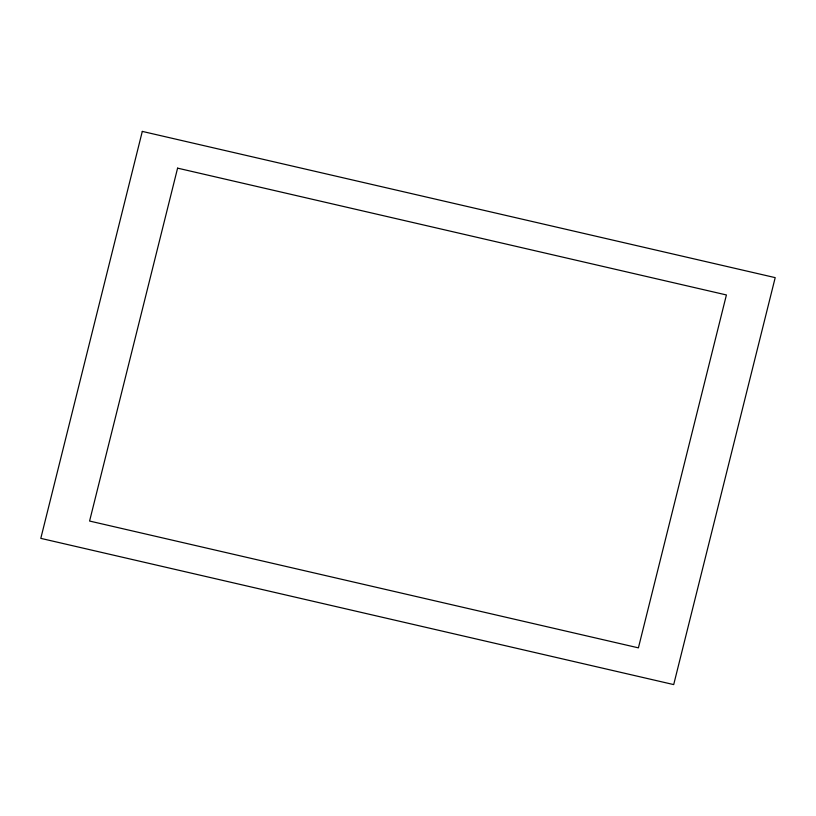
<?xml version="1.0" encoding="UTF-8"?>
<svg xmlns="http://www.w3.org/2000/svg" width="816" height="816" viewBox="0 0 816 816"><rect width="100%" height="100%" fill="white"/><g stroke="black" fill="none" stroke-linecap="round" stroke-linejoin="round"><path stroke-width="1.22" d="M142.3 131.407L40.8 538.366L673.7 684.593L775.2 277.634L142.3 131.407M177.592 168.147L89.587 521.047L638.408 647.853L726.413 294.953L177.592 168.147"/></g></svg>
